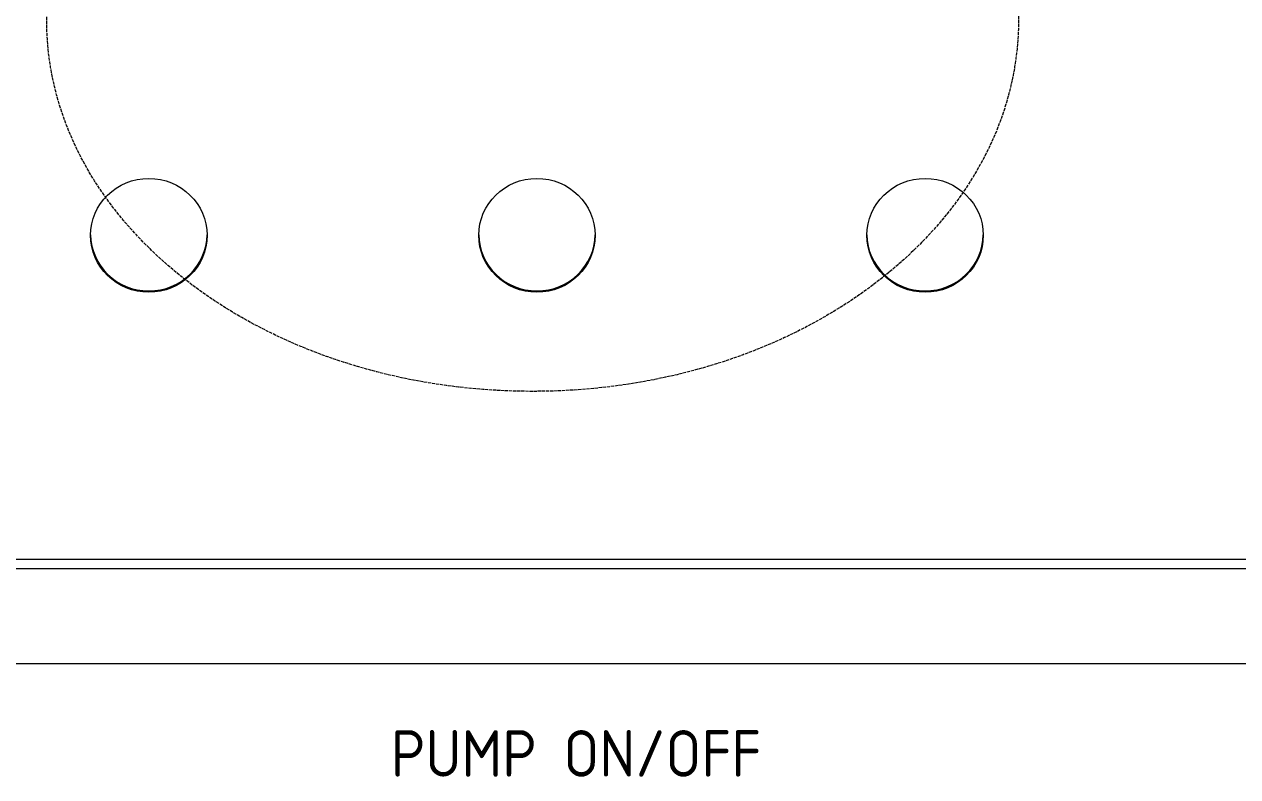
# Model space of a CAD drawing. Header units: millimetres. Extents: x 4969 to 37601, y -771 to 6478.
# Drawn here: x 28449.9 to 28762.6, y 1109.9 to 1303.8 of the extents above; entities that cross this region are included whole.
import ezdxf

# ---------------------------------------------------------------- set-up
doc = ezdxf.new("R2010")
doc.units = ezdxf.units.MM
doc.header["$LTSCALE"] = 7
doc.header["$MEASUREMENT"] = 0
doc.linetypes.add('REMOTE_CONTROLBOX$0$DASHED', pattern=[0.2067, 0.1654, -0.0413])
for name, color, linetype, lineweight in [('REMOTE BOX ASSY(OP)$0$가시적인 것(ISO)', 3, 'CONTINUOUS', 5), ('REMOTE_CONTROLBOX$0$기호(ISO)', 5, 'CONTINUOUS', 5), ('REMOTE_CONTROLBOX$0$스케치 형상(ISO)', 3, 'CONTINUOUS', 5)]:
    doc.layers.add(name, color=color, linetype=linetype, lineweight=lineweight)
doc.styles.add('REMOTE_CONTROLBOX$0$치수 텍스트_PSTEK_POSCO', font='isocp.shx')

msp = doc.modelspace()

# ---------------------------------------------------------------- linework, layer by layer
at = {"layer": 'REMOTE BOX ASSY(OP)$0$가시적인 것(ISO)'}
for p, q in [((28859.492, 1163.48, -0.01), (28209.492, 1163.48, -0.01)), ((28214.092, 1165.974, -0.01), (28854.892, 1165.974, -0.01)), ((28184.492, 1139.026, -0.01), (28884.492, 1139.026, -0.01))]:
    msp.add_line(p, q, dxfattribs=at)
for centre in [(28481.992, 1249.41, -0.01), (28581.992, 1249.41, -0.01), (28681.992, 1249.41, -0.01)]:
    msp.add_ellipse(centre, major_axis=(15, 0), ratio=0.9781476, dxfattribs=at)
for centre in [(28481.992, 1249.743, -0.01), (28581.992, 1249.743, -0.01), (28681.992, 1249.743, -0.01)]:
    msp.add_ellipse(centre, major_axis=(-15, 0), ratio=0.9781476, start_param=0.0113366, end_param=3.1302561, dxfattribs=at)
at = {"layer": 'REMOTE_CONTROLBOX$0$스케치 형상(ISO)', "color": 6, "linetype": 'REMOTE_CONTROLBOX$0$DASHED', "ltscale": 0.725723}
msp.add_ellipse((28580.872, 1304.949, -0.01), major_axis=(125.191, 0), ratio=0.7649419, dxfattribs=at)

# ---------------------------------------------------------------- texts
at = {"layer": 'REMOTE_CONTROLBOX$0$기호(ISO)', "color": 2, "insert": (28544.365, 1115.852, -0.01), "char_height": 12, "width": 109.37307, "attachment_point": 4, "style": 'REMOTE_CONTROLBOX$0$치수 텍스트_PSTEK_POSCO'}
msp.add_mtext('{\\fISOCP|b0|i0;\\H12.0000;PUMP ON/OFF}', dxfattribs=at)

doc.saveas('drawing.dxf')
